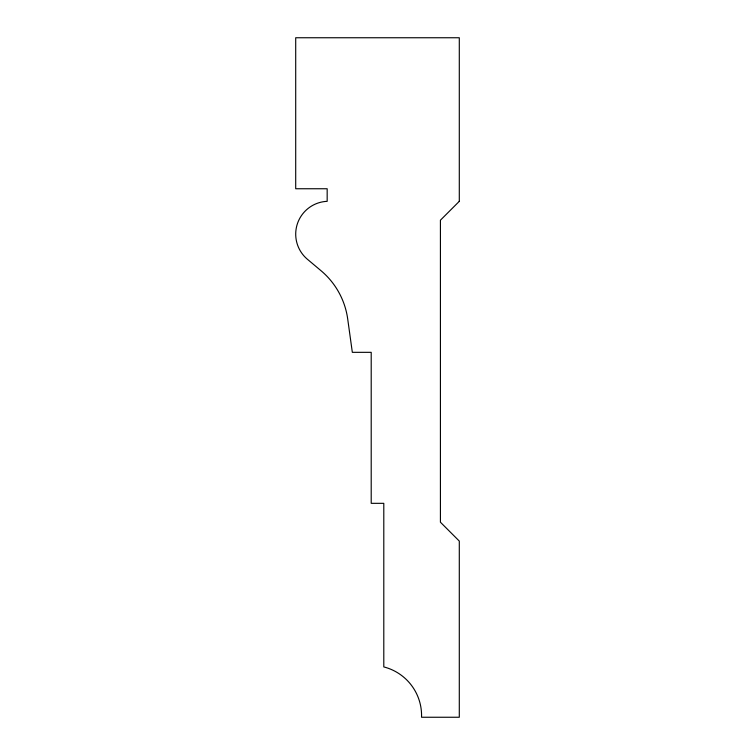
<?xml version="1.0" encoding="UTF-8"?>
<svg xmlns="http://www.w3.org/2000/svg" width="755" height="755" viewBox="0 0 755 755"><rect width="100%" height="100%" fill="white"/><g stroke="black" fill="none" stroke-linecap="round" stroke-linejoin="round"><path stroke-width="1.13" d="M459.295 201.33L440.42 220.205L440.42 522.205L459.295 541.08L459.295 717.25L421.545 717.25A50.179 50.179 0 0 0 383.795 666.92L383.795 503.33L371.205 503.33L371.205 352.33L352.33 352.33L347.696 318.931A76.746 76.746 0 0 0 321.054 270.743L306.917 258.852A32.842 32.842 0 0 1 327.17 201.33L327.17 188.75L295.705 188.75L295.705 37.75L459.295 37.75L459.295 201.33"/></g></svg>
